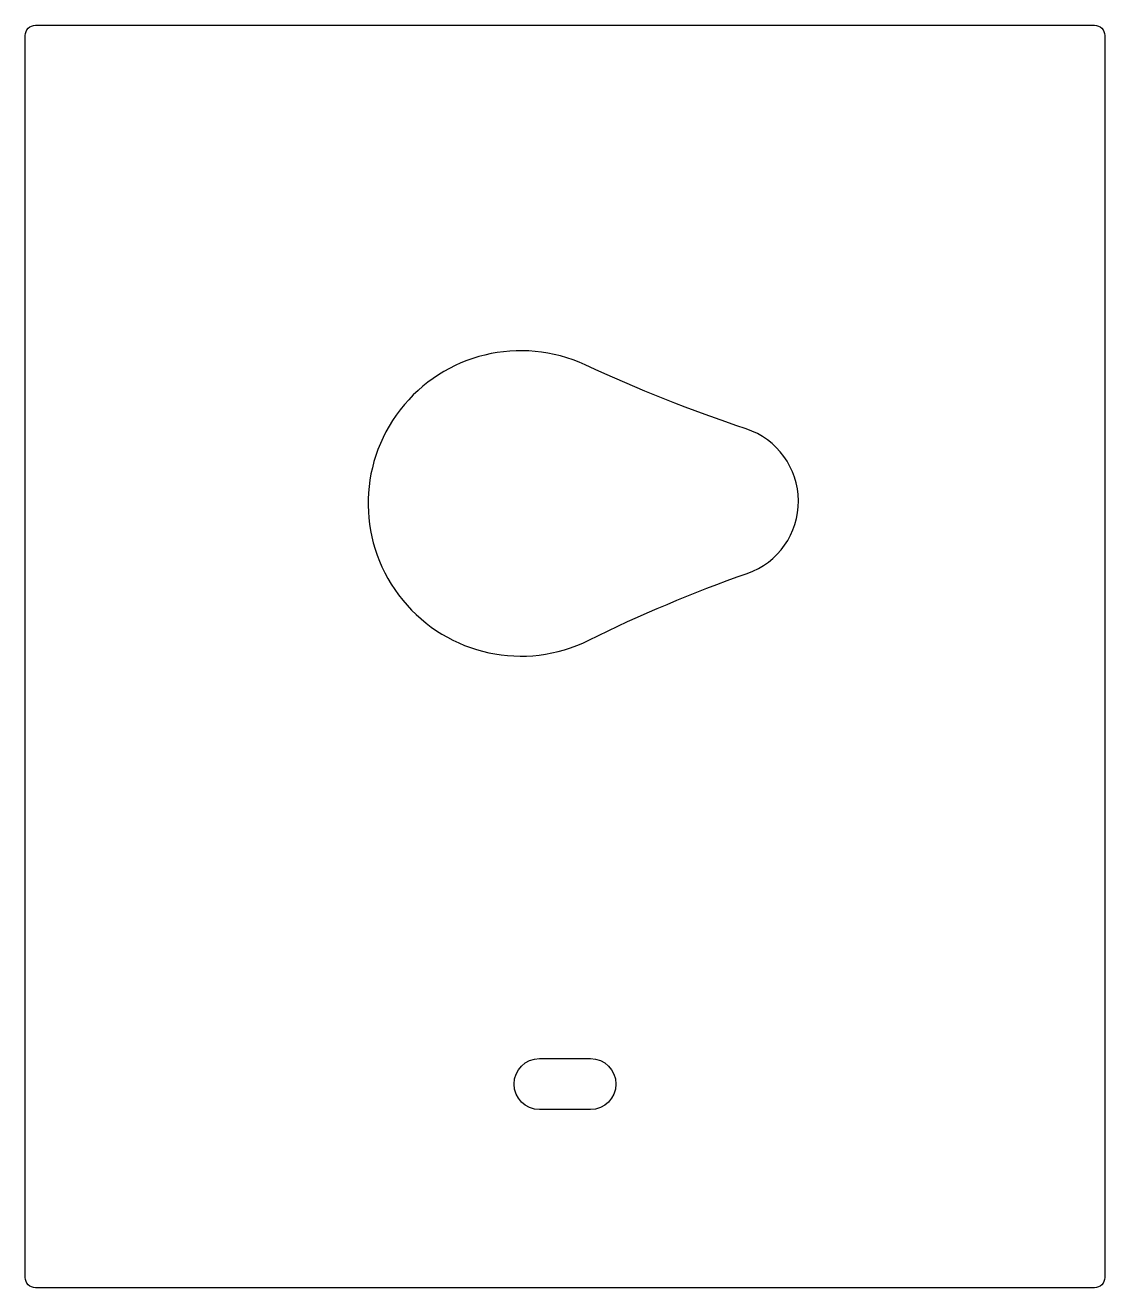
# Model space of a CAD drawing. Header units: millimetres. Extents: x -151 to 61, y -154 to 94.
import ezdxf

# ---------------------------------------------------------------- set-up
doc = ezdxf.new("R2010")
doc.units = ezdxf.units.MM
doc.layers.get('0').update_dxf_attribs({"linetype": 'CONTINUOUS'})

msp = doc.modelspace()

# ---------------------------------------------------------------- linework, layer by layer
for points in [[(61.15, -152.48, -0.414214), (59.15, -154.48), (-148.85, -154.48, -0.414214), (-150.85, -152.48), (-150.85, 91.52, -0.414214), (-148.85, 93.52), (59.15, 93.52, -0.414214), (61.15, 91.52)], [(61.15, -152.48, -0.414214), (59.15, -154.48), (-148.85, -154.48, -0.414214), (-150.85, -152.48), (-150.85, 91.52, -0.414214), (-148.85, 93.52), (59.15, 93.52, -0.414214), (61.15, 91.52)], [(-9.26, 14.23, -0.028368), (-40.87, 26.79, 1.590035), (-40.17, -27.28, -0.030967), (-9.04, -14.16, 0.71501)], [(-9.26, 14.23, -0.028368), (-40.87, 26.79, 1.590035), (-40.17, -27.28, -0.030967), (-9.04, -14.16, 0.71501)], [(-39.85, -109.48, -1), (-39.85, -119.48), (-49.85, -119.48, -1), (-49.85, -109.48)], [(-39.85, -109.48, -1), (-39.85, -119.48), (-49.85, -119.48, -1), (-49.85, -109.48)]]:
    msp.add_lwpolyline(points, format="xyb", close=True)

doc.saveas('drawing.dxf')
